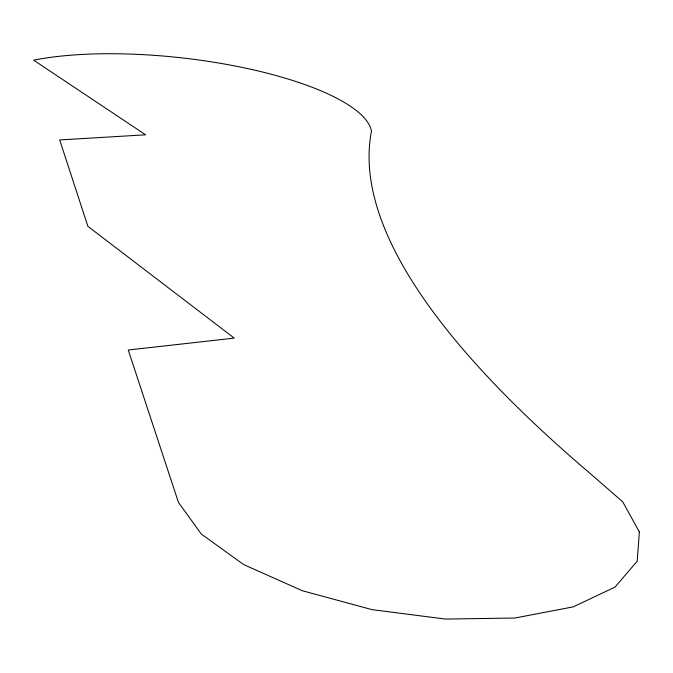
<?xml version="1.0" encoding="UTF-8"?>
<svg xmlns="http://www.w3.org/2000/svg" width="673" height="673" viewBox="0 0 673 673"><rect width="100%" height="100%" fill="white"/><g stroke="black" fill="none" stroke-linecap="round" stroke-linejoin="round"><path stroke-width="1.01" d="M639.35 531.906L637.205 561.223L614.979 587.117L573.245 606.853L514.971 618.024L445.509 619.076L372.009 609.637L302.328 590.734L243.643 564.563L201.345 534.076L178.446 502.411L128.257 350.019L234.263 338.107L87.894 226.347L59.687 139.942L145.62 134.81L33.65 60.175A197.509 56.515 6.4 0 1 243.996 67.796A197.509 56.515 6.4 0 1 371.479 131.218A2813.712 589.75 18.4 0 0 590.002 473.338L622.735 501.822L639.35 531.906"/></g></svg>
